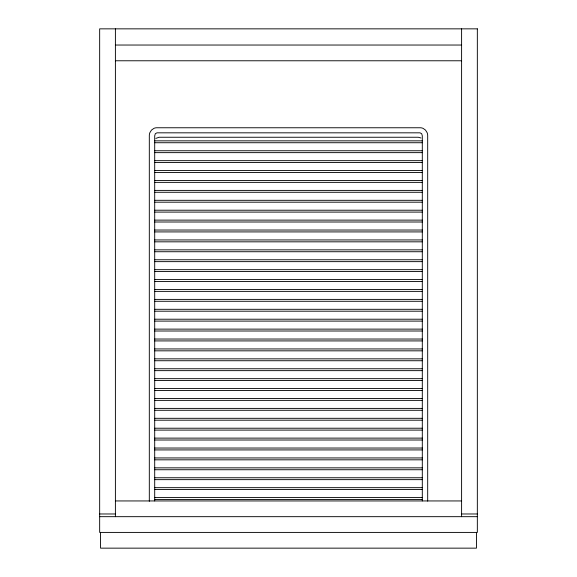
<?xml version="1.0" encoding="UTF-8"?>
<svg xmlns="http://www.w3.org/2000/svg" width="577" height="577" viewBox="0 0 577 577"><rect width="100%" height="100%" fill="white"/><g stroke="black" fill="none" stroke-linecap="round" stroke-linejoin="round"><path stroke-width="0.87" d="M155.84 138.393L159.093 137.247L418.289 137.247L420.972 137.997M115.4 45.035L461.6 45.035M115.4 60.773L461.6 60.773M154.715 140.846L422.285 140.846M154.715 142.728L422.285 142.728M154.715 150.756L422.285 150.756M154.715 152.638L422.285 152.638M154.715 160.666L422.285 160.666M154.715 162.548L422.285 162.548M154.715 170.576L422.285 170.576M154.715 172.458L422.285 172.458M154.715 180.486L422.285 180.486M154.715 182.368L422.285 182.368M154.715 190.396L422.285 190.396M154.715 192.278L422.285 192.278M154.715 200.306L422.285 200.306M154.715 202.188L422.285 202.188M154.715 210.216L422.285 210.216M154.715 212.098L422.285 212.098M154.715 220.125L422.285 220.125M154.715 222.008L422.285 222.008M154.715 230.028L422.285 230.028M154.715 231.918L422.285 231.918M154.715 239.938L422.285 239.938M154.715 241.828L422.285 241.828M154.715 249.848L422.285 249.848M154.715 251.731L422.285 251.731M154.715 259.758L422.285 259.758M154.715 261.641L422.285 261.641M154.715 269.668L422.285 269.668M154.715 271.551L422.285 271.551M154.715 279.578L422.285 279.578M154.715 281.461L422.285 281.461M154.715 289.488L422.285 289.488M154.715 291.371L422.285 291.371M154.715 299.398L422.285 299.398M154.715 301.281L422.285 301.281M154.715 309.308L422.285 309.308M154.715 311.191L422.285 311.191M154.715 319.218L422.285 319.218M154.715 321.1L422.285 321.1M154.715 329.128L422.285 329.128M154.715 331.01L422.285 331.01M154.715 339.031L422.285 339.031M154.715 340.92L422.285 340.92M154.715 348.941L422.285 348.941M154.715 350.83L422.285 350.83M154.715 358.851L422.285 358.851M154.715 360.733L422.285 360.733M154.715 368.761L422.285 368.761M154.715 370.643L422.285 370.643M154.715 378.671L422.285 378.671M154.715 380.553L422.285 380.553M154.715 388.581L422.285 388.581M154.715 390.463L422.285 390.463M154.715 398.491L422.285 398.491M154.715 400.373L422.285 400.373M154.715 408.401L422.285 408.401M154.715 410.283L422.285 410.283M154.715 418.311L422.285 418.311M154.715 420.193L422.285 420.193M154.715 428.221L422.285 428.221M154.715 430.103L422.285 430.103M154.715 438.123L422.285 438.123M154.715 440.013L422.285 440.013M154.715 448.033L422.285 448.033M154.715 449.923L422.285 449.923M154.715 457.943L422.285 457.943M154.715 459.826L422.285 459.826M154.715 467.853L422.285 467.853M154.715 469.736L422.285 469.736M154.715 477.763L422.285 477.763M154.715 479.646L422.285 479.646M154.715 487.673L422.285 487.673M154.715 489.556L422.285 489.556M154.715 497.583L422.285 497.583M154.715 499.466L422.285 499.466M115.4 500.944L461.6 500.944M99.662 513.977L115.4 513.977M461.6 513.977L477.338 513.977M99.662 516.675L477.338 516.675M476.436 532.412L476.436 548.15L100.564 548.15L100.564 532.412M461.6 28.85L461.6 516.675M427.687 501.11L427.687 135.667A8.302 8.302 0 0 0 427.117 132.645L425.501 130.077L423.078 128.368A7.112 7.112 0 0 0 420.222 127.762L156.778 127.762A7.112 7.112 0 0 0 153.922 128.368L151.499 130.077L149.883 132.645A8.302 8.302 0 0 0 149.313 135.667L149.313 501.29M422.299 500.923L422.299 135.811L421.686 133.713L420.02 132.825L156.98 132.825L155.314 133.713L154.701 135.811L154.701 500.923M115.4 28.85L115.4 516.675M477.338 28.85L99.662 28.85L99.662 532.412L477.338 532.412L477.338 28.85"/></g></svg>
